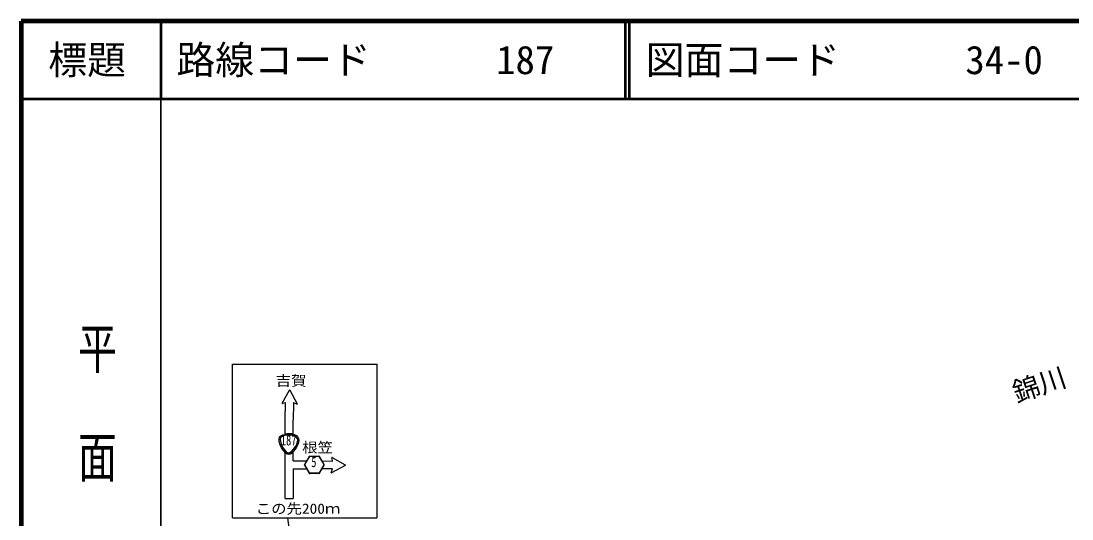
# Model space of a CAD drawing. Units: millimetres, scale not verified. Extents: x 40000 to 680000, y 20000 to 380000.
# Drawn here: x 40000 to 175244, y 315931 to 380000 of the extents above; entities that cross this region are included whole.
import ezdxf
from ezdxf.enums import TextEntityAlignment as Align

# ---------------------------------------------------------------- set-up
doc = ezdxf.new("R2010")
doc.units = ezdxf.units.MM
doc.header["$LTSCALE"] = 1000
for name, color, linetype, lineweight in [('M-BGD', 7, 'Continuous', 25), ('M-BGD-HTXT', 7, 'Continuous', 13), ('M-STR-STRC', 7, 'Continuous', 25), ('M-TTL', 2, 'Continuous', 140), ('M-TTL-BAND', 7, 'Continuous', 25), ('M-TTL-LINE', 7, 'Continuous', 50), ('測点名', 7, 'Continuous', 13)]:
    doc.layers.add(name, color=color, linetype=linetype, lineweight=lineweight)
doc.layers.add('M-TTL-TXT', color=7, linetype='Continuous')
doc.styles.add('@ＭＳ ゴシック', font='')
doc.styles.add('ＭＳ ゴシック', font='')
doc.styles.get('@ＭＳ ゴシック').set_extended_font_data('@MS Gothic')
doc.styles.get('ＭＳ ゴシック').set_extended_font_data('MS Gothic')

msp = doc.modelspace()

# ---------------------------------------------------------------- linework, layer by layer
at = {"layer": 'M-BGD'}
for p, q in [((58000, 205000), (58000, 370000)), ((58000, 370000), (579000, 370000)), ((58000, 205000), (58000, 370000)), ((58000, 370000), (579000, 370000))]:
    msp.add_line(p, q, dxfattribs=at)
at = {"layer": 'M-BGD-HTXT'}
for p, q in [((74151, 324330), (74013, 324428)), ((74262, 324285), (74151, 324330)), ((74364, 324252), (74262, 324285)), ((74463, 324244), (74364, 324252)), ((74555, 324256), (74463, 324244)), ((74661, 324281), (74555, 324256)), ((74765, 324331), (74661, 324281)), ((74867, 324396), (74765, 324331)), ((74936, 324461), (74867, 324396)), ((75034, 324565), (74936, 324461))]:
    msp.add_line(p, q, dxfattribs=at)
for centre, radius, start, end in [((74565, 332506), 36, 28.11554, 150.89802), ((77148, 323933), 100, 90, 149.96329), ((77156, 323918), 50, 90, 149.96329), ((81710, 322861), 36, 298.11554, 60.89802), ((78323, 321898), 50, 270, 329.9631)]:
    msp.add_arc(centre, radius, start, end, dxfattribs=at)
at = {"layer": 'M-STR-STRC'}
for p, q in [((67206, 316058), (67206, 335858)), ((67206, 335858), (85806, 335858)), ((85806, 335858), (85806, 316058)), ((73602, 330850), (74533, 332524)), ((74597, 332523), (75544, 330749)), ((73990, 330895), (73643, 330798)), ((74013, 328706), (74036, 330859)), ((75057, 330834), (75034, 328706)), ((75498, 330699), (75107, 330867)), ((74013, 326882), (74013, 328706)), ((75034, 326863), (75034, 328706)), ((74013, 326882), (74280, 326910)), ((74280, 326910), (74454, 326919)), ((74454, 326919), (74631, 326925)), ((74631, 326925), (74793, 326913)), ((74793, 326913), (74941, 326892)), ((74941, 326892), (75034, 326863)), ((74013, 318545), (74013, 324428)), ((75034, 323412), (75034, 324565)), ((75034, 323412), (76731, 323412)), ((78753, 323403), (80066, 323390)), ((80101, 323435), (80004, 323782)), ((80056, 323823), (81728, 322893)), ((75034, 322392), (76738, 322392)), ((75034, 322392), (75034, 318555)), ((80040, 322370), (78736, 322384)), ((79905, 321929), (80073, 322320)), ((81727, 322830), (79955, 321883)), ((74013, 318545), (75036, 318545)), ((67206, 316058), (85806, 316058)), ((79823, 276062), (74328, 316058))]:
    msp.add_line(p, q, dxfattribs=at)
for points in [[(74422, 324293), (74227, 324348), (74052, 324462), (73766, 324756), (73523, 325093), (73352, 325492), (73236, 325920), (73224, 326204), (73275, 326480), (73454, 326649), (73676, 326771), (74163, 326854), (74663, 326878), (75012, 326823), (75352, 326709), (75516, 326616), (75643, 326474), (75728, 326284), (75754, 326078), (75710, 325785), (75605, 325497), (75463, 325181), (75269, 324898), (75003, 324602), (74692, 324347), (74559, 324303)], [(74440, 324421), (74608, 324464), (74761, 324566), (75085, 324909), (75372, 325303), (75506, 325572), (75585, 325867), (75617, 326066), (75586, 326263), (75460, 326417), (75288, 326531), (74989, 326663), (74675, 326734), (74196, 326710), (73732, 326627), (73552, 326533), (73408, 326391), (73364, 326175), (73379, 325940), (73477, 325551), (73634, 325179), (73852, 324864), (74114, 324590), (74263, 324482)]]:
    msp.add_lwpolyline(points, close=True, dxfattribs=at)
for centre, radius, start, end in [((73634, 330833), 36, 150.89802, 285.50862), ((74000, 330860), 36, 359.39575, 105.50861), ((75093, 330834), 36, 66.78593, 179.39576), ((75513, 330732), 36, 246.78589, 28.11554), ((78323, 323918), 50, 30.03662, 90), ((78331, 323933), 100, 30.03662, 90), ((80039, 323792), 36, 60.89802, 195.50861), ((80066, 323425), 36, 269.39575, 15.50861), ((76555, 322908), 100, 149.96329, 210.03667), ((76572, 322908), 50, 149.96329, 210.03667), ((78907, 322908), 50, 329.9631, 30.03662), ((78924, 322908), 100, 329.9631, 30.03662), ((79938, 321915), 36, 156.78589, 298.11554), ((80040, 322334), 36, 336.78593, 89.39576), ((77148, 321883), 100, 210.03667, 270), ((77156, 321898), 50, 210.03667, 270), ((78331, 321883), 100, 270, 329.9631)]:
    msp.add_arc(centre, radius, start, end, dxfattribs=at)
at = {"layer": 'M-TTL'}
for p, q in [((40000, 380000), (40000, 20000)), ((680000, 380000), (40000, 380000))]:
    msp.add_line(p, q, dxfattribs=at)
at = {"layer": 'M-TTL-BAND'}
msp.add_line((58000, 370000), (58000, 20000), dxfattribs=at)
at = {"layer": 'M-TTL-LINE'}
for p, q in [((58000, 380000), (58000, 370000)), ((117750, 380000), (117750, 370000)), ((118250, 380000), (118250, 370000)), ((40000, 370000), (680000, 370000))]:
    msp.add_line(p, q, dxfattribs=at)
at = {"layer": '測点名'}
for p, q in [((77061, 323983), (76469, 322958)), ((77113, 323943), (76529, 322933)), ((78331, 324033), (77148, 324033)), ((78323, 323968), (77156, 323968)), ((78950, 322933), (78366, 323943)), ((79011, 322958), (78418, 323983)), ((76469, 322858), (77061, 321833)), ((76529, 322883), (77113, 321873)), ((78950, 322883), (78366, 321873)), ((79011, 322858), (78418, 321833)), ((78331, 321783), (77148, 321783)), ((77156, 321848), (78323, 321848))]:
    msp.add_line(p, q, dxfattribs=at)

# ---------------------------------------------------------------- texts
at = {"layer": 'M-BGD-HTXT', "style": 'ＭＳ ゴシック'}
msp.add_text('錦川', height=2566, rotation=18.3, dxfattribs=at).set_placement((168344, 330162), align=Align.BOTTOM_LEFT)
at = {"layer": 'M-STR-STRC', "style": 'ＭＳ ゴシック'}
for s, width, p in [('吉賀', 1.1, (72778, 332665)), ('187 ', 0.75, (73431, 325001)), ('根笠', 1.1, (76182, 324082)), ('5', 0.75, (77350, 322214)), ('この先200ｍ', 1.1, (70208, 316205))]:
    msp.add_text(s, height=1320, dxfattribs=dict(at, width=width)).set_placement(p, align=Align.BOTTOM_LEFT)
at = {"layer": 'M-TTL-BAND', "style": '@ＭＳ ゴシック', "width": 1.4}
msp.add_text('平  面  図', height=3666, rotation=270, dxfattribs=at).set_placement((49777, 306475), align=Align.MIDDLE_RIGHT)
at = {"layer": 'M-TTL-TXT', "style": 'ＭＳ ゴシック'}
msp.add_text('標題', height=3666, dxfattribs=at).set_placement((48500, 375000), align=Align.MIDDLE_CENTER)
for s, p in [('路線コード', (60000, 375000)), ('187', (101142, 375000)), ('図面コード', (120380, 375000)), ('34-0', (161521, 375000))]:
    msp.add_text(s, height=3666, dxfattribs=at).set_placement(p, align=Align.MIDDLE_LEFT)

doc.saveas('drawing.dxf')
